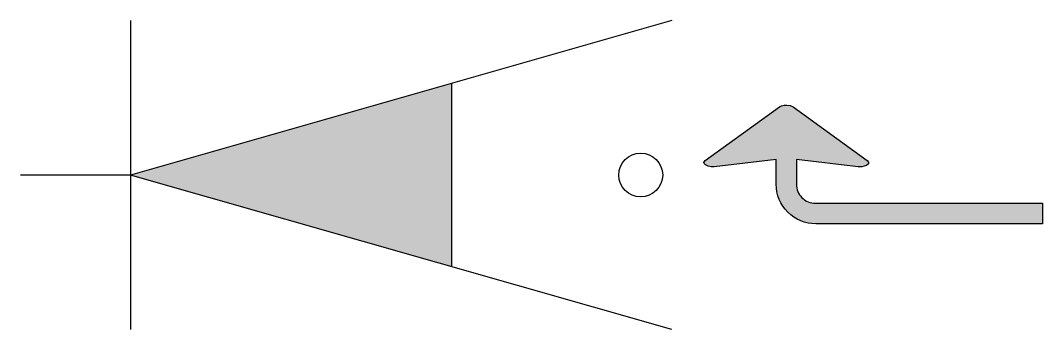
# Model space of a CAD drawing. Extents: x 0 to 13.9, y -2.1 to 2.1.
import ezdxf

# ---------------------------------------------------------------- set-up
doc = ezdxf.new("R2010")
doc.units = 0
doc.layers.get('0').update_dxf_attribs({"lineweight": 25})

msp = doc.modelspace()

# ---------------------------------------------------------------- hatches: boundary and pattern name
h = msp.add_hatch(color=256)
h.dxf.hatch_style = 1
edge = h.paths.add_edge_path()
edge.add_line((9.45808806160926, 0.1132929447194329), (9.41677734456789, 0.1122975544037672))
edge.add_line((9.41677734456448, 0.1122975544049041), (9.373442377159336, 0.1198854330586983))
edge.add_line((9.373442377160472, 0.1198854330586983), (9.337864782091856, 0.136639882244026))
edge.add_line((9.337864782092993, 0.1366398822428891), (9.321001912543352, 0.1557767193346535))
edge.add_line((9.321001912543352, 0.1557767193357904), (9.318047136981704, 0.1707236132372145))
edge.add_line((9.318047136981704, 0.1707236132338039), (9.323207112752243, 0.1858718217422393))
edge.add_line((9.323207112751106, 0.185871821744513), (9.334117373862227, 0.1980507984821998))
edge.add_line((9.334117373863364, 0.198050798479926), (10.34614767902895, 0.9292387704069824))
edge.add_line((10.34614767902781, 0.9292387704081193), (10.37563367086932, 0.9438787535409574))
edge.add_line((10.37563367087273, 0.9438787535432311), (10.41143100734871, 0.9519775980393206))
edge.add_line((10.41143100734757, 0.9519775980370468), (10.44713998348357, 0.9536482427065494))
edge.add_line((10.44713998348129, 0.9536482427065494), (10.49240051947891, 0.9473169402658641))
edge.add_line((10.49240051948004, 0.9473169402635904), (10.53337038494305, 0.9292386216989144))
edge.add_line((10.53337038494305, 0.9292386217011881), (11.54287379807897, 0.1980490441010261))
edge.add_line((11.5428737980767, 0.1980490440964786), (11.56122684903949, 0.1750467690251298))
edge.add_line((11.56122684904062, 0.1750467690262667), (11.55919215905101, 0.1528854535652044))
edge.add_line((11.55919215905101, 0.1528854535663413), (11.53221514398297, 0.1282955534443317))
edge.add_line((11.53221514398069, 0.128295553442058), (11.47145942394445, 0.1117828749968339))
edge.add_line((11.47145942394559, 0.1117828749956971), (11.41889227687557, 0.113291387279105))
edge.add_line((11.41889227687329, 0.1132913872802419), (10.57727227026703, 0.2123335032390514))
edge.add_line((10.57727227026703, 0.2123335032401883), (10.57727100318061, -0.1256751252819868))
edge.add_arc((10.83713315816226, -0.1256760994224351), 0.2598621549817082, 179.9997852164105, 270.0000219957928)
edge.add_line((10.83713325792246, -0.3855382544029453), (13.93334262769486, -0.3855378530076905))
edge.add_line((13.93334262769372, -0.3855378530088274), (13.93334262769372, -0.6663784285010479))
edge.add_line((13.93334262769372, -0.6663784285010479), (10.84307995729432, -0.6663784285010479))
edge.add_arc((10.84307995729318, -0.1255488774413607), 0.5408295510612184, 179.9998179630134, 270.00000000000006, ccw=False)
edge.add_line((10.30225040623804, -0.125547159146663), (10.30225147973397, 0.2123335032413252))
edge.add_line((10.30225147973056, 0.2123335032401883), (9.458088061604712, 0.1132929447205697))

# ---------------------------------------------------------------- linework, layer by layer
for p, q in [((8.8784245541774, 2.109568793675862), (1.499127210055349, 0)), ((1.499127210055349, 2.109568793675862), (1.499127210055349, -2.109568793674725)), ((5.878424554176718, -1.251938847908605), (5.878424554177855, 1.251938847909742)), ((1.499127210055349, 0), (0, 0)), ((8.8784245541774, -2.109568793675862), (1.499127210055349, 0))]:
    msp.add_line(p, q)
msp.add_lwpolyline([(9.45808806160926, 0.1132929447194329), (9.41677734456448, 0.1122975544049041), (9.373442377160472, 0.1198854330586983), (9.337864782092993, 0.1366398822428891), (9.321001912543352, 0.1557767193357904), (9.318047136981704, 0.1707236132338039), (9.323207112751106, 0.185871821744513), (9.334117373863364, 0.198050798479926), (10.34614767902781, 0.9292387704081193), (10.37563367087273, 0.9438787535432311), (10.41143100734757, 0.9519775980370468), (10.44713998348129, 0.9536482427065494), (10.49240051948004, 0.9473169402635904), (10.53337038494305, 0.9292386217011881), (11.5428737980767, 0.1980490440964786), (11.56122684904062, 0.1750467690262667), (11.55919215905101, 0.1528854535663413), (11.53221514398069, 0.128295553442058), (11.47145942394559, 0.1117828749956971), (11.41889227687329, 0.1132913872802419), (10.57727227026703, 0.2123335032401883), (10.57727100318175, -0.1256751252853974, 0.4142147727782192), (10.83713325792246, -0.3855382544029453), (13.93334262769372, -0.3855378530088274), (13.93334262769372, -0.6663784285010479), (10.84307995729318, -0.6663784285010479, -0.414214492937562), (10.30225040623804, -0.125547159146663), (10.30225147973056, 0.2123335032401883)], format="xyb", close=True)
msp.add_circle((8.454956761673884, 0), 0.3)
msp.add_solid([(1.499127210055349, 0), (5.878424554176718, 1.251938847910878), (5.878424554176718, -1.251938847909742)])

doc.saveas('drawing.dxf')
